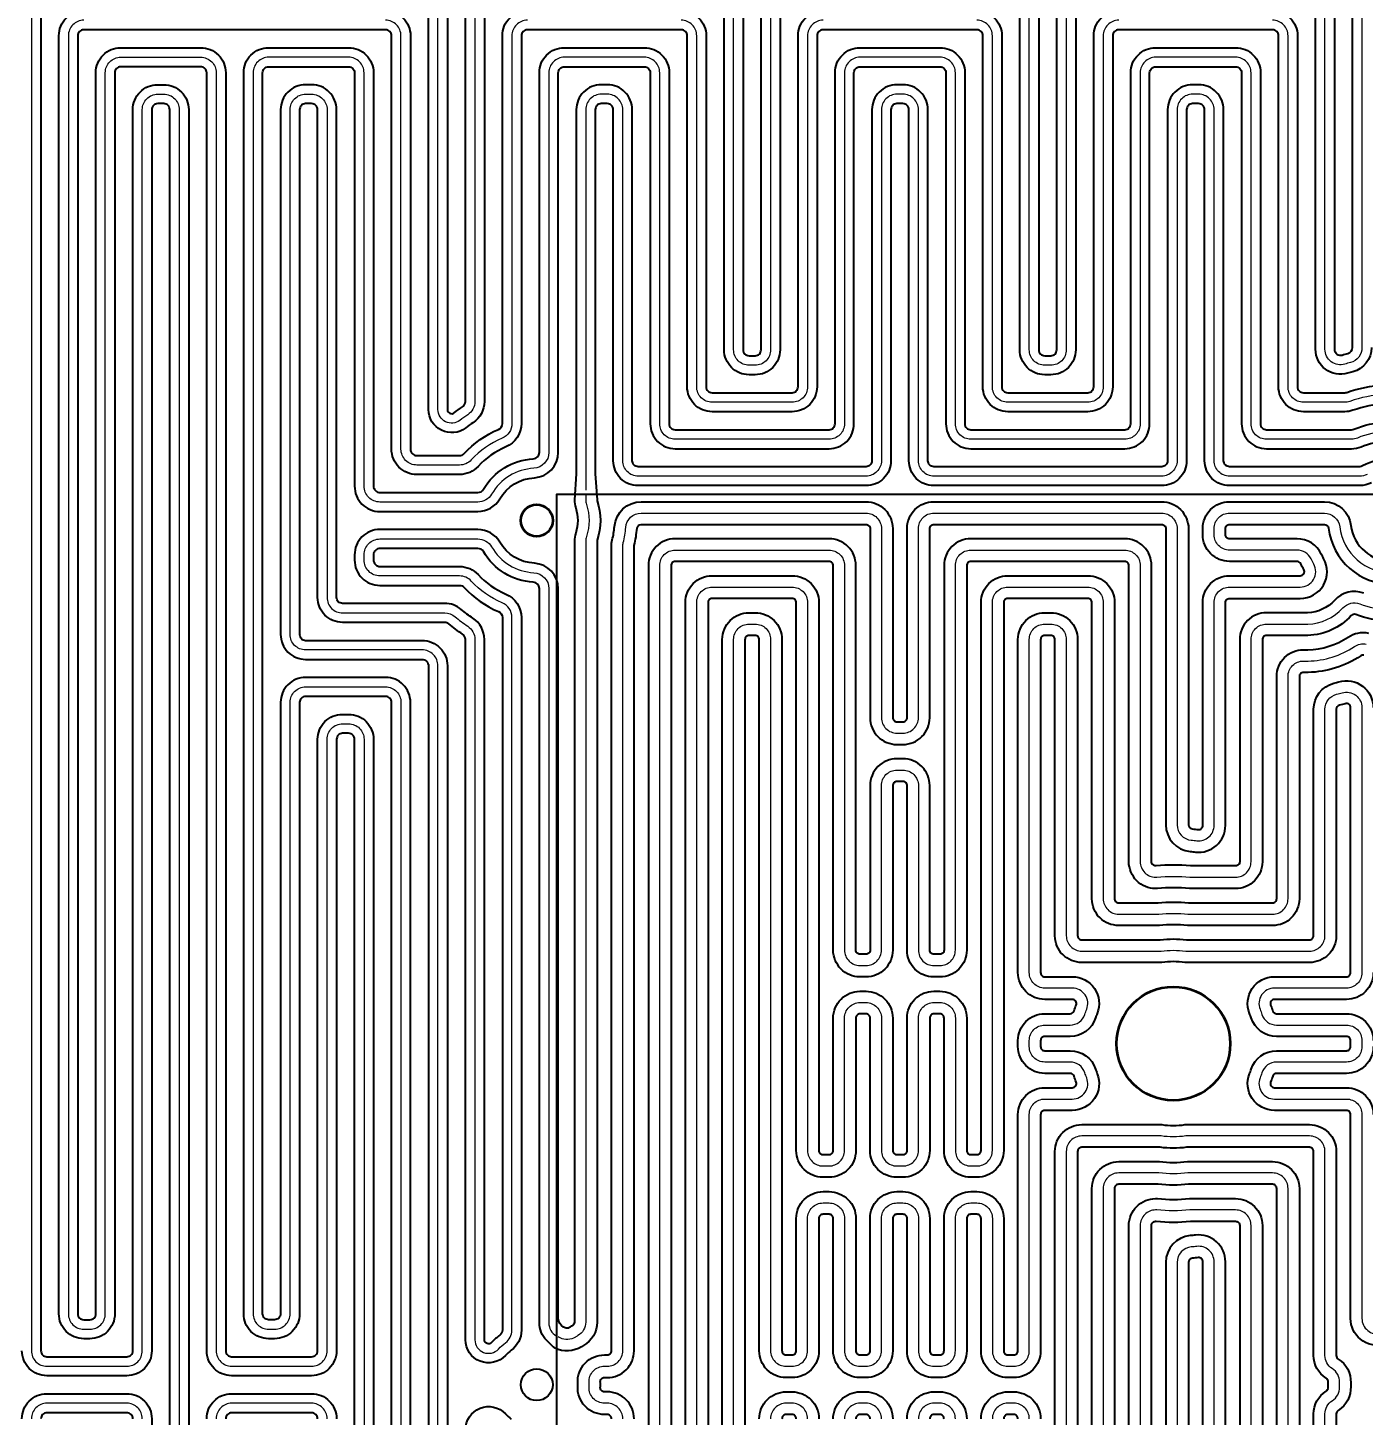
# Model space of a CAD drawing. Header units: millimetres. Extents: x -5937 to 68925, y -3068 to 5300.
# Drawn here: x 61521.2 to 61814.9, y 4184.3 to 4489.4 of the extents above; entities that cross this region are included whole.
import ezdxf

# ---------------------------------------------------------------- set-up
doc = ezdxf.new("R2010")
doc.units = ezdxf.units.MM
doc.header["$LTSCALE"] = 7
doc.header["$PDSIZE"] = -1
doc.layers.add('参照', color=6, linetype='Continuous', lineweight=9)
doc.layers.add('填充', color=3, linetype='Continuous', lineweight=9)
doc.layers.add('发热丝', color=3, linetype='Continuous')
doc.layers.add('发热分区', color=20, linetype='Continuous')
doc.styles.add('斜仿宋', font='tssdeng.shx', dxfattribs={"width": 0.8, "oblique": 8, "bigfont": 'tssdchn.shx'})
doc.dimstyles.new('YanXiu', dxfattribs={"dimtxt": 22.5778, "dimasz": 22.5778, "dimexe": 11.2889, "dimexo": 5.64445, "dimgap": 5.64445, "dimtad": 1, "dimtoh": 1, "dimzin": 9, "dimdsep": 46, "dimtxsty": '斜仿宋', "dimcen": 22.5778, "dimazin": 2, "dimtfac": 1, "dimtmove": 0, "dimatfit": 3, "dimfxl": 1, "dimarcsym": 1})

# ---------------------------------------------------------------- blocks, each defined once
blk = doc.blocks.new('*D125')
at = {"layer": 'Defpoints', "color": 0}
for p in [(61604.68, 4626.06), (61392.78, 3786.06), (61604.68, 3786.06)]:
    blk.add_point(p, dxfattribs=at)
at = {"layer": '填充', "color": 0, "lineweight": -2}
for p, q in [((61599.03, 4626.06), (61381.49, 4626.06)), ((61392.78, 4603.48), (61392.78, 3808.63)), ((61599.03, 3786.06), (61381.49, 3786.06))]:
    blk.add_line(p, q, dxfattribs=at)
at = {"layer": '填充', "color": 0}
for points in [[(61396.55, 4603.48), (61389.02, 4603.48), (61392.78, 4626.06)], [(61389.02, 3808.63), (61396.55, 3808.63), (61392.78, 3786.06)]]:
    blk.add_solid(points, dxfattribs=at)
at = {"layer": '填充', "color": 0, "insert": (61375.85, 4206.06), "char_height": 22.578, "attachment_point": 5, "rotation": 90, "style": '斜仿宋'}
blk.add_mtext('840', dxfattribs=at)

msp = doc.modelspace()

# ---------------------------------------------------------------- linework, layer by layer
at = {"color": 7, "linetype": 'Continuous', "lineweight": 35}
for centre, radius in [((61633.12, 4381.056), 3.5), ((61773.12, 4266.056), 12.5)]:
    msp.add_circle(centre, radius, dxfattribs=at)
at = {"color": 1}
msp.add_circle((61633.12, 4191.056), 3.5, dxfattribs=at)
at = {"layer": '参照', "color": 5}
for points in [[(61521.986, 4495.765), (61521.986, 4198.52, 0.4142136), (61525.386, 4195.12), (61542.969, 4195.12, 0.4142136), (61546.369, 4198.52), (61546.369, 4471.382, -0.4142136), (61549.769, 4474.782), (61551.097, 4474.782, -0.4142136), (61554.497, 4471.382), (61554.497, 3910.731, -0.4142136)], [(61619.518, 4495.765), (61619.518, 4407.219, -0.2531741), (61617.933, 4404.289, 0.0189531), (61616.218, 4403.072, -0.6219252), (61611.391, 4405.452), (61611.391, 4495.765, 0.4142136)], [(61684.54, 4495.765), (61684.54, 4418.584, -0.4142136), (61681.14, 4415.184), (61679.813, 4415.184, -0.4142136), (61676.413, 4418.584), (61676.413, 4495.765, 0.4142136)], [(61749.562, 4495.765), (61749.562, 4418.584, -0.4142136), (61746.162, 4415.184), (61744.834, 4415.184, -0.4142136), (61741.434, 4418.584), (61741.434, 4495.765, 0.4142136)], [(61814.584, 4495.765), (61814.584, 4419.069, -0.3411658), (61812.044, 4415.78, 0.0087743), (61810.831, 4415.44, -0.5021788), (61806.456, 4418.697), (61806.456, 4495.765, 0.4142136)], [(61533.514, 4491.037, 0.4142136), (61530.114, 4487.637), (61530.114, 4206.648, 0.4142136), (61533.514, 4203.248), (61534.841, 4203.248, 0.4142136), (61538.241, 4206.648), (61538.241, 4479.51, -0.4142136), (61541.641, 4482.91), (61559.224, 4482.91, -0.4142136), (61562.624, 4479.51), (61562.624, 4198.52, 0.4142136), (61566.024, 4195.12), (61583.608, 4195.12, 0.4142136), (61587.008, 4198.52), (61587.008, 4332.953, -0.4142136), (61590.408, 4336.353), (61591.735, 4336.353, -0.4142136), (61595.135, 4332.953), (61595.135, 4049.16, -0.4142136)], [(61631.046, 4491.037, 0.4142136), (61627.646, 4487.637), (61627.646, 4402.372, -0.3017751), (61625.504, 4399.147, 0.1070724), (61618.7, 4394.373, -0.2092571), (61616.129, 4393.248), (61606.763, 4393.248, -0.4142136), (61603.263, 4396.748), (61603.263, 4487.637, 0.4142136), (61599.863, 4491.037)], [(61696.068, 4491.037, 0.4142136), (61692.668, 4487.637), (61692.668, 4410.457, -0.4142136), (61689.268, 4407.057), (61671.685, 4407.057, -0.4142136), (61668.285, 4410.457), (61668.285, 4487.637, 0.4142136), (61664.885, 4491.037)], [(61761.09, 4491.037, 0.4142136), (61757.69, 4487.637), (61757.69, 4410.457, -0.4142136), (61754.29, 4407.057), (61736.707, 4407.057, -0.4142136), (61733.307, 4410.457), (61733.307, 4487.637, 0.4142136), (61729.907, 4491.037)], [(61819.509, 4408.769, 0.0700143), (61811.923, 4407.249, -0.0846172), (61810.797, 4407.057), (61801.728, 4407.057, -0.4142136), (61798.328, 4410.457), (61798.328, 4487.637, 0.4142136), (61794.928, 4491.037)], [(61826.506, 4399.933, 0.1693796), (61813.599, 4399.188, -0.0986129), (61812.296, 4398.929), (61793.601, 4398.929, -0.4142136), (61790.201, 4402.329), (61790.201, 4479.51, 0.4142136), (61786.801, 4482.91), (61769.218, 4482.91, 0.4142136), (61765.818, 4479.51), (61765.818, 4402.329, -0.4142136), (61762.418, 4398.929), (61728.579, 4398.929, -0.4142136), (61725.179, 4402.329), (61725.179, 4479.51, 0.4142136), (61721.779, 4482.91), (61704.196, 4482.91, 0.4142136), (61700.796, 4479.51), (61700.796, 4402.329, -0.4142136), (61697.396, 4398.929), (61663.557, 4398.929, -0.4142136), (61660.157, 4402.329), (61660.157, 4479.51, 0.4142136), (61656.757, 4482.91), (61639.174, 4482.91, 0.4142136), (61635.774, 4479.51), (61635.774, 4396.032, -0.3977826), (61632.471, 4392.538, 0.2515776), (61623.189, 4386.855, -0.2666305), (61620.167, 4385.12), (61598.635, 4385.12, -0.4142136), (61595.135, 4388.62), (61595.135, 4479.51, 0.4142136), (61591.735, 4482.91), (61574.152, 4482.91, 0.4142136), (61570.752, 4479.51), (61570.752, 4206.648, 0.4142136), (61574.152, 4203.248), (61575.48, 4203.248, 0.4142136), (61578.88, 4206.648), (61578.88, 4341.081, -0.4142136), (61582.28, 4344.481), (61599.863, 4344.481, -0.4142136), (61603.263, 4341.081), (61603.263, 4041.032, -0.4142136)], [(61611.391, 4032.904), (61611.391, 4349.109, 0.4142136), (61607.891, 4352.609), (61582.28, 4352.609, -0.4142136), (61578.88, 4356.009), (61578.88, 4471.382, -0.4142136), (61582.28, 4474.782), (61583.608, 4474.782, -0.4142136), (61587.008, 4471.382), (61587.008, 4364.137, 0.4142136), (61590.408, 4360.737), (61612.882, 4360.737, -0.1779113), (61615.148, 4359.904, 0.031344), (61617.933, 4357.823, -0.2531741), (61619.518, 4354.894), (61619.518, 4200.949, 0.6807541), (61624.712, 4198.902, -0.0455386), (61626.271, 4200.294, 0.2375353), (61627.646, 4203.026), (61627.646, 4359.74, 0.3017751), (61625.504, 4362.966, -0.1070724), (61618.7, 4367.739, 0.2092571), (61616.129, 4368.865), (61598.635, 4368.865, -0.4142136), (61595.135, 4372.365), (61595.135, 4373.492, -0.4142136), (61598.635, 4376.992), (61620.167, 4376.992, -0.2666305), (61623.189, 4375.257, 0.2515776), (61632.471, 4369.575, -0.3977826), (61635.774, 4366.08), (61635.774, 4204.671, 0.2647343), (61637.439, 4201.747)], [(61815.705, 4391.202, -0.123181), (61814.104, 4390.801), (61785.473, 4390.801, -0.4142136), (61782.073, 4394.201), (61782.073, 4471.382, 0.4142136), (61778.673, 4474.782), (61777.345, 4474.782, 0.4142136), (61773.945, 4471.382), (61773.945, 4394.201, -0.4142136), (61770.545, 4390.801), (61720.451, 4390.801, -0.4142136), (61717.051, 4394.201), (61717.051, 4471.382, 0.4142136), (61713.651, 4474.782), (61712.323, 4474.782, 0.4142136), (61708.923, 4471.382), (61708.923, 4394.201, -0.4142136), (61705.523, 4390.801), (61655.429, 4390.801, -0.4142136), (61652.029, 4394.201), (61652.029, 4471.382, 0.4142136), (61648.629, 4474.782), (61647.302, 4474.782, 0.4142136), (61643.902, 4471.382), (61643.902, 4387.737)], [(61546.369, 4183.592, 0.4142136), (61542.969, 4186.992), (61525.386, 4186.992, 0.4142136), (61521.986, 4183.592)], [(61587.008, 4183.592, 0.4142136), (61583.608, 4186.992), (61566.024, 4186.992, 0.4142136), (61562.624, 4183.592)]]:
    msp.add_lwpolyline(points, format="xyb", dxfattribs=at)
at = {"layer": '参照'}
for points in [[(61643.902, 4386.737), (61643.902, 4385.626, 0.0780936), (61644.066, 4384.583, -0.1571456), (61644.066, 4377.529, 0.0780936), (61643.902, 4376.486), (61643.902, 4204.809, -0.2718953), (61642.158, 4201.84, 0.0143471), (61641.61, 4201.513, -0.2633699), (61638.265, 4201.341, 0.0113501), (61637.792, 4201.564)], [(61652.029, 4183.592, 0.4142136), (61648.629, 4186.992), (61648.005, 4186.992, -0.4273287), (61644.608, 4190.544, 0.0222883), (61644.608, 4191.569, -0.4273287), (61648.005, 4195.12), (61648.629, 4195.12, 0.4142136), (61652.029, 4198.52), (61652.029, 4375.349, -0.0626942), (61652.135, 4376.192, 0.0432657), (61652.689, 4379.537, -0.391694), (61656.079, 4382.673), (61705.523, 4382.673, -0.4142136), (61708.923, 4379.273), (61708.923, 4337.702, 0.4142136), (61712.323, 4334.302), (61713.651, 4334.302, 0.4142136), (61717.051, 4337.702), (61717.051, 4379.273, -0.4142136), (61720.451, 4382.673), (61770.545, 4382.673, -0.4142136), (61773.945, 4379.273), (61773.945, 4314.155, 0.3887759), (61777.048, 4310.768, -0.0069104), (61778.282, 4310.642, 0.4483913), (61782.073, 4314.02), (61782.073, 4363.018, -0.4142136), (61785.473, 4366.418), (61801.018, 4366.418, 0.5727514), (61803.986, 4371.477, -0.0162309), (61803.4, 4372.609, 0.2891626), (61800.331, 4374.546), (61785.473, 4374.546, -0.4142136), (61782.073, 4377.946), (61782.073, 4379.273, -0.4142136), (61785.473, 4382.673), (61806.327, 4382.673, -0.3795061), (61809.702, 4379.68, 0.8976906), (61832.567, 4379.96, -0.3865089)], [(61660.157, 4010.967), (61660.157, 4371.146, -0.4142136), (61663.557, 4374.546), (61697.396, 4374.546, -0.4142136), (61700.796, 4371.146), (61700.796, 4286.602, 0.4142136), (61704.196, 4283.202), (61705.523, 4283.202, 0.4142136), (61708.923, 4286.602), (61708.923, 4322.774, -0.4142136), (61712.323, 4326.174), (61713.651, 4326.174, -0.4142136), (61717.051, 4322.774), (61717.051, 4286.602, 0.4142136), (61720.451, 4283.202), (61721.779, 4283.202, 0.4142136), (61725.179, 4286.602), (61725.179, 4371.146, -0.4142136), (61728.579, 4374.546), (61762.418, 4374.546, -0.4142136), (61765.818, 4371.146), (61765.818, 4306.032, 0.4142136), (61769.218, 4302.632), (61769.48, 4302.632, -0.0496389), (61776.76, 4302.632), (61786.801, 4302.632, 0.4142136), (61790.201, 4306.032), (61790.201, 4354.89, -0.4142136), (61793.601, 4358.29), (61802.652, 4358.29, 0.2065819), (61810.389, 4361.82, -0.3093216), (61814.122, 4362.716, 0.1620088), (61826.506, 4362.18, -0.4981807)], [(61668.285, 4019.094), (61668.285, 4363.018, -0.4142136), (61671.685, 4366.418), (61689.268, 4366.418, -0.4142136), (61692.668, 4363.018), (61692.668, 4242.543, 0.4142136), (61696.068, 4239.143), (61697.396, 4239.143, 0.4142136), (61700.796, 4242.543), (61700.796, 4271.674, -0.4142136), (61704.196, 4275.074), (61705.523, 4275.074, -0.4142136), (61708.923, 4271.674), (61708.923, 4242.543, 0.4142136), (61712.323, 4239.143), (61713.651, 4239.143, 0.4142136), (61717.051, 4242.543), (61717.051, 4271.674, -0.4142136), (61720.451, 4275.074), (61721.779, 4275.074, -0.4142136), (61725.179, 4271.674), (61725.179, 4242.543, 0.4142136), (61728.579, 4239.143), (61729.907, 4239.143, 0.4142136), (61733.307, 4242.543), (61733.307, 4363.018, -0.4142136), (61736.707, 4366.418), (61754.29, 4366.418, -0.4142136), (61757.69, 4363.018), (61757.69, 4297.904, 0.4142136), (61761.09, 4294.504), (61769.908, 4294.504, -0.0562655), (61776.331, 4294.504), (61794.928, 4294.504, 0.4142136), (61798.328, 4297.904), (61798.328, 4346.76, -0.4142136), (61801.728, 4350.16), (61802.724, 4350.16, 0.1449146), (61812.943, 4353.359, -0.2011948), (61815.523, 4353.866, 0.0362476)], [(61676.413, 4027.222), (61676.413, 4354.89, -0.4142136), (61679.813, 4358.29), (61681.14, 4358.29, -0.4142136), (61684.54, 4354.89), (61684.54, 4198.52, 0.4142136), (61687.94, 4195.12), (61689.268, 4195.12, 0.4142136), (61692.668, 4198.52), (61692.668, 4227.615, -0.4142136), (61696.068, 4231.015), (61697.396, 4231.015, -0.4142136), (61700.796, 4227.615), (61700.796, 4198.52, 0.4142136), (61704.196, 4195.12), (61705.523, 4195.12, 0.4142136), (61708.923, 4198.52), (61708.923, 4227.615, -0.4142136), (61712.323, 4231.015), (61713.651, 4231.015, -0.4142136), (61717.051, 4227.615), (61717.051, 4198.52, 0.4142136), (61720.451, 4195.12), (61721.779, 4195.12, 0.4142136), (61725.179, 4198.52), (61725.179, 4227.615, -0.4142136), (61728.579, 4231.015), (61729.907, 4231.015, -0.4142136), (61733.307, 4227.615), (61733.307, 4198.52, 0.4142136), (61736.707, 4195.12), (61738.034, 4195.12, 0.4142136), (61741.434, 4198.52), (61741.434, 4250.465, -0.4142136), (61744.834, 4253.865), (61750.896, 4253.865, 0.5293778), (61754.057, 4258.515, -0.0147726), (61753.645, 4259.654, 0.3239666), (61750.415, 4261.992), (61744.834, 4261.992, -0.4142136), (61741.434, 4265.392), (61741.434, 4266.72, -0.4142136), (61744.834, 4270.12), (61750.415, 4270.12, 0.3239666), (61753.645, 4272.458, -0.0147726), (61754.057, 4273.597, 0.5293778), (61750.896, 4278.248), (61744.834, 4278.248, -0.4142136), (61741.434, 4281.648), (61741.434, 4354.89, -0.4142136), (61744.834, 4358.29), (61746.162, 4358.29, -0.4142136), (61749.562, 4354.89), (61749.562, 4289.776, 0.4142136), (61752.962, 4286.376), (61770.404, 4286.376, -0.0665325), (61775.836, 4286.376), (61803.056, 4286.376, 0.4142136), (61806.456, 4289.776), (61806.456, 4339.549, -0.3436384), (61809.025, 4342.846, 0.0113328), (61810.205, 4343.172, -0.5026109), (61814.584, 4339.916), (61814.584, 4281.648, -0.4142136), (61811.184, 4278.248), (61795.344, 4278.248, 0.5293778), (61792.182, 4273.597, -0.0147726), (61792.595, 4272.458, 0.3239666), (61795.824, 4270.12), (61811.184, 4270.12, -0.4142136), (61814.584, 4266.72), (61814.584, 4265.392, -0.4142136), (61811.184, 4261.992), (61795.824, 4261.992, 0.3239666), (61792.595, 4259.654, -0.0147726), (61792.182, 4258.515, 0.5293778), (61795.344, 4253.865), (61811.184, 4253.865, -0.4142136), (61814.584, 4250.465), (61814.584, 4205.622, 0.4777778), (61818.699, 4202.299, -0.325345)], [(61806.456, 4042.564), (61806.456, 4184.637, -0.2577813), (61808.045, 4187.515, 0.2696988), (61809.631, 4190.544, -0.0222883), (61809.631, 4191.569, 0.2696988), (61808.045, 4194.598, -0.2577813), (61806.456, 4197.475), (61806.456, 4242.337, 0.4142136), (61803.056, 4245.737), (61775.836, 4245.737, -0.0665325), (61770.404, 4245.737), (61752.962, 4245.737, 0.4142136), (61749.562, 4242.337), (61749.562, 4027.222, -0.4142136)], [(61798.328, 4035.343), (61798.328, 4234.209, 0.4142136), (61794.928, 4237.609), (61776.331, 4237.609, -0.0562655), (61769.908, 4237.609), (61761.09, 4237.609, 0.4142136), (61757.69, 4234.209), (61757.69, 4019.094, -0.4142136)], [(61790.201, 4027.222), (61790.201, 4226.081, 0.4142136), (61786.801, 4229.481), (61776.76, 4229.481, -0.0496389), (61769.48, 4229.481), (61769.218, 4229.481, 0.4142136), (61765.818, 4226.081), (61765.818, 4010.967, -0.4142136)], [(61782.073, 4019.094), (61782.073, 4218.093, 0.4483913), (61778.282, 4221.47, -0.0069104), (61777.048, 4221.344, 0.3887759), (61773.945, 4217.957), (61773.945, 4002.839, -0.4142136)], [(61692.668, 4183.592, 0.4142136), (61689.268, 4186.992), (61687.94, 4186.992, 0.4142136), (61684.54, 4183.592)], [(61708.923, 4183.592, 0.4142136), (61705.523, 4186.992), (61704.196, 4186.992, 0.4142136), (61700.796, 4183.592)], [(61725.179, 4183.592, 0.4142136), (61721.779, 4186.992), (61720.451, 4186.992, 0.4142136), (61717.051, 4183.592)], [(61741.434, 4183.592, 0.4142136), (61738.034, 4186.992), (61736.707, 4186.992, 0.4142136), (61733.307, 4183.592)]]:
    msp.add_lwpolyline(points, format="xyb", dxfattribs=at)
at = {"layer": '发热丝'}
for points in [[(61524.071, 4495.765), (61524.071, 4198.52, 0.4142136), (61525.386, 4197.205), (61542.969, 4197.205, 0.4142136), (61544.284, 4198.52), (61544.284, 4471.382, -0.4142136), (61549.769, 4476.867), (61551.097, 4476.867, -0.4142136), (61556.582, 4471.382), (61556.582, 3910.731, -0.4142136)], [(61621.603, 4495.765), (61621.603, 4407.219, -0.2531741), (61619.074, 4402.544, 0.0189531), (61617.487, 4401.419, -0.6219252), (61609.306, 4405.452), (61609.306, 4495.765, 0.4142136)], [(61613.476, 4495.765), (61613.476, 4405.452, 0.6219252), (61614.948, 4404.726, -0.0189531), (61616.793, 4406.034, 0.2531741), (61617.433, 4407.219), (61617.433, 4495.765, -0.4142136)], [(61686.625, 4495.765), (61686.625, 4418.584, -0.4142136), (61681.14, 4413.099), (61679.813, 4413.099, -0.4142136), (61674.328, 4418.584), (61674.328, 4495.765, 0.4142136)], [(61678.498, 4495.765), (61678.498, 4418.584, 0.4142136), (61679.813, 4417.269), (61681.14, 4417.269, 0.4142136), (61682.455, 4418.584), (61682.455, 4495.765, -0.4142136)], [(61751.647, 4495.765), (61751.647, 4418.584, -0.4142136), (61746.162, 4413.099), (61744.834, 4413.099, -0.4142136), (61739.349, 4418.584), (61739.349, 4495.765, 0.4142136)], [(61743.519, 4495.765), (61743.519, 4418.584, 0.4142136), (61744.834, 4417.269), (61746.162, 4417.269, 0.4142136), (61747.477, 4418.584), (61747.477, 4495.765, -0.4142136)], [(61816.669, 4419.069, -0.3411658), (61812.571, 4413.762, 0.0087743), (61811.429, 4413.442, -0.5021788), (61804.371, 4418.697), (61804.371, 4495.765, 0.4142136)], [(61808.541, 4495.765), (61808.541, 4418.697, 0.5021788), (61810.233, 4417.437, -0.0087743), (61811.516, 4417.797, 0.3411658), (61812.499, 4419.069), (61812.499, 4495.765, -0.4142136)], [(61593.05, 4049.16), (61593.05, 4332.953, 0.4142136), (61591.735, 4334.268), (61590.408, 4334.268, 0.4142136), (61589.093, 4332.953), (61589.093, 4198.52, -0.4142136), (61583.608, 4193.035), (61566.024, 4193.035, -0.4142136), (61560.539, 4198.52), (61560.539, 4479.51, 0.4142136), (61559.224, 4480.825), (61541.641, 4480.825, 0.4142136), (61540.326, 4479.51), (61540.326, 4206.648, -0.4142136), (61534.841, 4201.163), (61533.514, 4201.163, -0.4142136), (61528.029, 4206.648), (61528.029, 4487.637, -0.4142136), (61533.514, 4493.122)], [(61599.863, 4493.122, -0.4142136), (61605.348, 4487.637), (61605.348, 4396.748, 0.4142136), (61606.763, 4395.333), (61616.129, 4395.333, 0.2092571), (61617.169, 4395.788, -0.1070724), (61624.695, 4401.068, 0.3017751), (61625.561, 4402.372), (61625.561, 4487.637, -0.4142136), (61631.046, 4493.122)], [(61664.885, 4493.122, -0.4142136), (61670.37, 4487.637), (61670.37, 4410.457, 0.4142136), (61671.685, 4409.142), (61689.268, 4409.142, 0.4142136), (61690.583, 4410.457), (61690.583, 4487.637, -0.4142136), (61696.068, 4493.122)], [(61729.907, 4493.122, -0.4142136), (61735.392, 4487.637), (61735.392, 4410.457, 0.4142136), (61736.707, 4409.142), (61754.29, 4409.142, 0.4142136), (61755.605, 4410.457), (61755.605, 4487.637, -0.4142136), (61761.09, 4493.122)], [(61794.928, 4493.122, -0.4142136), (61800.413, 4487.637), (61800.413, 4410.457, 0.4142136), (61801.728, 4409.142), (61810.797, 4409.142, 0.0846172), (61811.233, 4409.216, -0.0700143), (61819.388, 4410.851, 0.3973077)], [(61819.63, 4406.688, 0.0700143), (61812.614, 4405.281, -0.0846172), (61810.797, 4404.972), (61801.728, 4404.972, -0.4142136), (61796.243, 4410.457), (61796.243, 4487.637, 0.4142136), (61794.928, 4488.952), (61761.09, 4488.952, 0.4142136), (61759.775, 4487.637), (61759.775, 4410.457, -0.4142136), (61754.29, 4404.972), (61736.707, 4404.972, -0.4142136), (61731.222, 4410.457), (61731.222, 4487.637, 0.4142136), (61729.907, 4488.952), (61696.068, 4488.952, 0.4142136), (61694.753, 4487.637), (61694.753, 4410.457, -0.4142136), (61689.268, 4404.972), (61671.685, 4404.972, -0.4142136), (61666.2, 4410.457), (61666.2, 4487.637, 0.4142136), (61664.885, 4488.952), (61631.046, 4488.952, 0.4142136), (61629.731, 4487.637), (61629.731, 4402.372, -0.3017751), (61626.313, 4397.225, 0.1070724), (61620.232, 4392.959, -0.2092571), (61616.129, 4391.163), (61606.763, 4391.163, -0.4142136), (61601.178, 4396.748), (61601.178, 4487.637, 0.4142136), (61599.863, 4488.952), (61533.514, 4488.952, 0.4142136), (61532.199, 4487.637), (61532.199, 4206.648, 0.4142136), (61533.514, 4205.333), (61534.841, 4205.333, 0.4142136), (61536.156, 4206.648), (61536.156, 4479.51, -0.4142136), (61541.641, 4484.995), (61559.224, 4484.995, -0.4142136), (61564.709, 4479.51), (61564.709, 4198.52, 0.4142136), (61566.024, 4197.205), (61583.608, 4197.205, 0.4142136), (61584.923, 4198.52), (61584.923, 4332.953, -0.4142136), (61590.408, 4338.438), (61591.735, 4338.438, -0.4142136), (61597.22, 4332.953), (61597.22, 4049.16, -0.4142136)], [(61601.178, 4041.032), (61601.178, 4341.081, 0.4142136), (61599.863, 4342.396), (61582.28, 4342.396, 0.4142136), (61580.965, 4341.081), (61580.965, 4206.648, -0.4142136), (61575.48, 4201.163), (61574.152, 4201.163, -0.4142136), (61568.667, 4206.648), (61568.667, 4479.51, -0.4142136), (61574.152, 4484.995), (61591.735, 4484.995, -0.4142136), (61597.22, 4479.51), (61597.22, 4388.62, 0.4142136), (61598.635, 4387.205), (61620.167, 4387.205, 0.2666305), (61621.388, 4387.907, -0.2515776), (61632.354, 4394.62, 0.3977826), (61633.689, 4396.032), (61633.689, 4479.51, -0.4142136), (61639.174, 4484.995), (61656.757, 4484.995, -0.4142136), (61662.242, 4479.51), (61662.242, 4402.329, 0.4142136), (61663.557, 4401.014), (61697.396, 4401.014, 0.4142136), (61698.711, 4402.329), (61698.711, 4479.51, -0.4142136), (61704.196, 4484.995), (61721.779, 4484.995, -0.4142136), (61727.264, 4479.51), (61727.264, 4402.329, 0.4142136), (61728.579, 4401.014), (61762.418, 4401.014, 0.4142136), (61763.733, 4402.329), (61763.733, 4479.51, -0.4142136), (61769.218, 4484.995), (61786.801, 4484.995, -0.4142136), (61792.286, 4479.51), (61792.286, 4402.329, 0.4142136), (61793.601, 4401.014), (61812.296, 4401.014, 0.0986129), (61812.8, 4401.114, -0.1693796), (61827.078, 4401.938, 0.4981807)], [(61605.348, 4041.032), (61605.348, 4341.081, 0.4142136), (61599.863, 4346.566), (61582.28, 4346.566, 0.4142136), (61576.795, 4341.081), (61576.795, 4206.648, -0.4142136), (61575.48, 4205.333), (61574.152, 4205.333, -0.4142136), (61572.837, 4206.648), (61572.837, 4479.51, -0.4142136), (61574.152, 4480.825), (61591.735, 4480.825, -0.4142136), (61593.05, 4479.51), (61593.05, 4388.62, 0.4142136), (61598.635, 4383.035), (61620.167, 4383.035, 0.2666305), (61624.989, 4385.804, -0.2515776), (61632.589, 4390.456, 0.3977826), (61637.859, 4396.032), (61637.859, 4479.51, -0.4142136), (61639.174, 4480.825), (61656.757, 4480.825, -0.4142136), (61658.072, 4479.51), (61658.072, 4402.329, 0.4142136), (61663.557, 4396.844), (61697.396, 4396.844, 0.4142136), (61702.881, 4402.329), (61702.881, 4479.51, -0.4142136), (61704.196, 4480.825), (61721.779, 4480.825, -0.4142136), (61723.094, 4479.51), (61723.094, 4402.329, 0.4142136), (61728.579, 4396.844), (61762.418, 4396.844, 0.4142136), (61767.903, 4402.329), (61767.903, 4479.51, -0.4142136), (61769.218, 4480.825), (61786.801, 4480.825, -0.4142136), (61788.116, 4479.51), (61788.116, 4402.329, 0.4142136), (61793.601, 4396.844), (61812.296, 4396.844, 0.0986129), (61814.398, 4397.262, -0.1693796), (61825.934, 4397.928, 0.4981807)], [(61827.516, 4393.041, 0.2501577), (61814.723, 4393.041, -0.123181), (61814.104, 4392.886), (61785.473, 4392.886, -0.4142136), (61784.158, 4394.201), (61784.158, 4471.382, 0.4142136), (61778.673, 4476.867), (61777.345, 4476.867, 0.4142136), (61771.86, 4471.382), (61771.86, 4394.201, -0.4142136), (61770.545, 4392.886), (61720.451, 4392.886, -0.4142136), (61719.136, 4394.201), (61719.136, 4471.382, 0.4142136), (61713.651, 4476.867), (61712.323, 4476.867, 0.4142136), (61706.838, 4471.382), (61706.838, 4394.201, -0.4142136), (61705.523, 4392.886), (61655.429, 4392.886, -0.4142136), (61654.114, 4394.201), (61654.114, 4471.382, 0.4142136), (61648.629, 4476.867), (61647.302, 4476.867, 0.4142136), (61641.817, 4471.382), (61641.817, 4391.441, -0.0176841), (61641.812, 4391.3), (61641.41, 4385.626, 0.0780936), (61641.694, 4383.819, -0.1571456), (61641.694, 4378.293, 0.0780936), (61641.41, 4376.486), (61641.41, 4204.809, -0.2718953), (61640.944, 4204.016, 0.0143471), (61640.273, 4203.616, -0.2633699), (61639.379, 4203.57, 0.0072056), (61639.016, 4203.745, -0.2918362), (61637.859, 4205.559), (61637.859, 4366.08, 0.3977826), (61632.589, 4371.656, -0.2515776), (61624.989, 4376.309, 0.2666305), (61620.167, 4379.077), (61598.635, 4379.077, 0.4142136), (61593.05, 4373.492), (61593.05, 4372.365, 0.4142136), (61598.635, 4366.78), (61616.129, 4366.78, -0.2092571), (61617.169, 4366.325, 0.1070724), (61624.695, 4361.044, -0.3017751), (61625.561, 4359.74), (61625.561, 4203.026, -0.2375353), (61625.029, 4201.969, 0.0455386), (61623.187, 4200.324, -0.6807541), (61621.603, 4200.949), (61621.603, 4354.894, 0.2531741), (61619.074, 4359.569, -0.031344), (61616.498, 4361.493, 0.1779113), (61612.882, 4362.822), (61590.408, 4362.822, -0.4142136), (61589.093, 4364.137), (61589.093, 4471.382, 0.4142136), (61583.608, 4476.867), (61582.28, 4476.867, 0.4142136), (61576.795, 4471.382), (61576.795, 4356.009, 0.4142136), (61582.28, 4350.524), (61607.891, 4350.524, -0.4142136), (61609.306, 4349.109), (61609.306, 4032.904, -0.4142136)], [(61519.901, 4183.592, -0.4142136), (61525.386, 4189.077), (61542.969, 4189.077, -0.4142136), (61548.454, 4183.592), (61548.454, 3910.731, 0.4142136), (61549.769, 3909.416), (61551.097, 3909.416, 0.4142136), (61552.412, 3910.731), (61552.412, 4471.382, 0.4142136), (61551.097, 4472.697), (61549.769, 4472.697, 0.4142136), (61548.454, 4471.382), (61548.454, 4198.52, -0.4142136), (61542.969, 4193.035), (61525.386, 4193.035, -0.4142136), (61519.901, 4198.52)], [(61816.687, 4389.362, -0.123181), (61814.104, 4388.716), (61785.473, 4388.716, -0.4142136), (61779.988, 4394.201), (61779.988, 4471.382, 0.4142136), (61778.673, 4472.697), (61777.345, 4472.697, 0.4142136), (61776.03, 4471.382), (61776.03, 4394.201, -0.4142136), (61770.545, 4388.716), (61720.451, 4388.716, -0.4142136), (61714.966, 4394.201), (61714.966, 4471.382, 0.4142136), (61713.651, 4472.697), (61712.323, 4472.697, 0.4142136), (61711.008, 4471.382), (61711.008, 4394.201, -0.4142136), (61705.523, 4388.716), (61655.429, 4388.716, -0.4142136), (61649.944, 4394.201), (61649.944, 4471.382, 0.4142136), (61648.629, 4472.697), (61647.302, 4472.697, 0.4142136), (61645.987, 4471.382), (61645.987, 4391.33), (61646.394, 4385.626, 0.0780936), (61646.437, 4385.348, -0.1571456), (61646.437, 4376.765, 0.0780936), (61646.394, 4376.486), (61646.394, 4204.809, -0.2718953), (61643.372, 4199.664, 0.0143471), (61642.947, 4199.41, -0.2633699), (61637.15, 4199.113, 0.0113501), (61636.78, 4199.287), (61635.269, 4200.819, -0.197128), (61633.689, 4204.671), (61633.689, 4366.08, 0.3977826), (61632.354, 4367.493, -0.2515776), (61621.388, 4374.206, 0.2666305), (61620.167, 4374.907), (61598.635, 4374.907, 0.4142136), (61597.22, 4373.492), (61597.22, 4372.365, 0.4142136), (61598.635, 4370.95), (61616.129, 4370.95, -0.2092571), (61620.232, 4369.154, 0.1070724), (61626.313, 4364.888, -0.3017751), (61629.731, 4359.74), (61629.731, 4203.026, -0.2375353), (61627.513, 4198.62, 0.0455386), (61626.236, 4197.48, -0.6807541), (61617.433, 4200.949), (61617.433, 4354.894, 0.2531741), (61616.793, 4356.078, -0.031344), (61613.798, 4358.315, 0.1779113), (61612.882, 4358.652), (61590.408, 4358.652, -0.4142136), (61584.923, 4364.137), (61584.923, 4471.382, 0.4142136), (61583.608, 4472.697), (61582.28, 4472.697, 0.4142136), (61580.965, 4471.382), (61580.965, 4356.009, 0.4142136), (61582.28, 4354.694), (61607.891, 4354.694, -0.4142136), (61613.476, 4349.109), (61613.476, 4032.904, -0.4142136)], [(61649.537, 4183.592, 0.4142136), (61648.629, 4184.5), (61648.005, 4184.5, -0.4273287), (61642.119, 4190.655, 0.0222883), (61642.119, 4191.458, -0.4273287), (61648.005, 4197.612), (61648.629, 4197.612, 0.4142136), (61649.537, 4198.52), (61649.537, 4375.349, -0.0626942), (61649.721, 4376.809, 0.0432657), (61650.204, 4379.73, -0.391694), (61656.079, 4385.165), (61705.523, 4385.165, -0.4142136), (61711.415, 4379.273), (61711.415, 4337.702, 0.4142136), (61712.323, 4336.794), (61713.651, 4336.794, 0.4142136), (61714.559, 4337.702), (61714.559, 4379.273, -0.4142136), (61720.451, 4385.165), (61770.545, 4385.165, -0.4142136), (61776.437, 4379.273), (61776.437, 4314.155, 0.3887759), (61777.266, 4313.25, -0.0069104), (61778.569, 4313.118, 0.4483913), (61779.581, 4314.02), (61779.581, 4363.018, -0.4142136), (61785.473, 4368.91), (61801.018, 4368.91, 0.5727514), (61801.811, 4370.261, -0.0162309), (61801.151, 4371.537, 0.2891626), (61800.331, 4372.054), (61785.473, 4372.054, -0.4142136), (61779.581, 4377.946), (61779.581, 4379.273, -0.4142136), (61785.473, 4385.165), (61806.327, 4385.165, -0.3795061), (61812.176, 4379.978, 0.8976906), (61830.087, 4380.197, -0.3865089)], [(61654.521, 4183.592, 0.4142136), (61648.629, 4189.484), (61648.005, 4189.484, -0.4273287), (61647.098, 4190.433, 0.0222883), (61647.098, 4191.68, -0.4273287), (61648.005, 4192.628), (61648.629, 4192.628, 0.4142136), (61654.521, 4198.52), (61654.521, 4375.349, -0.0626942), (61654.55, 4375.574, 0.0432657), (61655.173, 4379.344, -0.391694), (61656.079, 4380.182), (61705.523, 4380.182, -0.4142136), (61706.431, 4379.273), (61706.431, 4337.702, 0.4142136), (61712.323, 4331.81), (61713.651, 4331.81, 0.4142136), (61719.543, 4337.702), (61719.543, 4379.273, -0.4142136), (61720.451, 4380.182), (61770.545, 4380.182, -0.4142136), (61771.453, 4379.273), (61771.453, 4314.155, 0.3887759), (61776.83, 4308.286, -0.0069104), (61777.995, 4308.167, 0.4483913), (61784.565, 4314.02), (61784.565, 4363.018, -0.4142136), (61785.473, 4363.926), (61801.018, 4363.926, 0.5727514), (61806.161, 4372.693, -0.0162309), (61805.65, 4373.681, 0.2891626), (61800.331, 4377.038), (61785.473, 4377.038, -0.4142136), (61784.565, 4377.946), (61784.565, 4379.273, -0.4142136), (61785.473, 4380.182), (61806.327, 4380.182, -0.3795061), (61807.228, 4379.382, 0.8976906), (61835.048, 4379.722, -0.3865089)], [(61815.011, 4365.044, 0.3093216), (61808.541, 4363.492, -0.2058235), (61802.625, 4360.782), (61793.601, 4360.782, 0.4142136), (61787.709, 4354.89), (61787.709, 4306.032, -0.4142136), (61786.801, 4305.124), (61776.882, 4305.124, 0.0480334), (61769.358, 4305.124), (61769.218, 4305.124, -0.4142136), (61768.309, 4306.032), (61768.309, 4371.146, 0.4142136), (61762.418, 4377.038), (61728.579, 4377.038, 0.4142136), (61722.687, 4371.146), (61722.687, 4286.602, -0.4142136), (61721.779, 4285.694), (61720.451, 4285.694, -0.4142136), (61719.543, 4286.602), (61719.543, 4322.774, 0.4142136), (61713.651, 4328.666), (61712.323, 4328.666, 0.4142136), (61706.431, 4322.774), (61706.431, 4286.602, -0.4142136), (61705.523, 4285.694), (61704.196, 4285.694, -0.4142136), (61703.288, 4286.602), (61703.288, 4371.146, 0.4142136), (61697.396, 4377.038), (61663.557, 4377.038, 0.4142136), (61657.665, 4371.146), (61657.665, 4010.967, 0.4142136)], [(61827.19, 4359.783, -0.1620088), (61813.234, 4360.388, 0.3093216), (61812.237, 4360.148, -0.2071143), (61802.677, 4355.798), (61793.601, 4355.798, 0.4142136), (61792.693, 4354.89), (61792.693, 4306.032, -0.4142136), (61786.801, 4300.14), (61776.634, 4300.14, 0.0514169), (61769.606, 4300.14), (61769.218, 4300.14, -0.4142136), (61763.326, 4306.032), (61763.326, 4371.146, 0.4142136), (61762.418, 4372.054), (61728.579, 4372.054, 0.4142136), (61727.671, 4371.146), (61727.671, 4286.602, -0.4142136), (61721.779, 4280.71), (61720.451, 4280.71, -0.4142136), (61714.559, 4286.602), (61714.559, 4322.774, 0.4142136), (61713.651, 4323.682), (61712.323, 4323.682, 0.4142136), (61711.415, 4322.774), (61711.415, 4286.602, -0.4142136), (61705.523, 4280.71), (61704.196, 4280.71, -0.4142136), (61698.304, 4286.602), (61698.304, 4371.146, 0.4142136), (61697.396, 4372.054), (61663.557, 4372.054, 0.4142136), (61662.649, 4371.146), (61662.649, 4010.967, 0.4142136)], [(61665.793, 4019.094), (61665.793, 4363.018, -0.4142136), (61671.685, 4368.91), (61689.268, 4368.91, -0.4142136), (61695.16, 4363.018), (61695.16, 4242.543, 0.4142136), (61696.068, 4241.635), (61697.396, 4241.635, 0.4142136), (61698.304, 4242.543), (61698.304, 4271.674, -0.4142136), (61704.196, 4277.566), (61705.523, 4277.566, -0.4142136), (61711.415, 4271.674), (61711.415, 4242.543, 0.4142136), (61712.323, 4241.635), (61713.651, 4241.635, 0.4142136), (61714.559, 4242.543), (61714.559, 4271.674, -0.4142136), (61720.451, 4277.566), (61721.779, 4277.566, -0.4142136), (61727.671, 4271.674), (61727.671, 4242.543, 0.4142136), (61728.579, 4241.635), (61729.907, 4241.635, 0.4142136), (61730.815, 4242.543), (61730.815, 4363.018, -0.4142136), (61736.707, 4368.91), (61754.29, 4368.91, -0.4142136), (61760.182, 4363.018), (61760.182, 4297.904, 0.4142136), (61761.09, 4296.996), (61769.771, 4296.996, -0.0539589), (61776.468, 4296.996), (61794.928, 4296.996, 0.4142136), (61795.836, 4297.904), (61795.836, 4346.76, -0.4142136), (61801.728, 4352.652), (61802.704, 4352.652, 0.1446234), (61811.554, 4355.428, -0.2011948), (61816.026, 4356.307, 0.0362476)], [(61815.021, 4351.425, 0.2011948), (61814.332, 4351.29, -0.1451532), (61802.743, 4347.668), (61801.728, 4347.668, 0.4142136), (61800.82, 4346.76), (61800.82, 4297.904, -0.4142136), (61794.928, 4292.012), (61776.188, 4292.012, 0.0588957), (61770.052, 4292.012), (61761.09, 4292.012, -0.4142136), (61755.198, 4297.904), (61755.198, 4363.018, 0.4142136), (61754.29, 4363.926), (61736.707, 4363.926, 0.4142136), (61735.799, 4363.018), (61735.799, 4242.543, -0.4142136), (61729.907, 4236.651), (61728.579, 4236.651, -0.4142136), (61722.687, 4242.543), (61722.687, 4271.674, 0.4142136), (61721.779, 4272.582), (61720.451, 4272.582, 0.4142136), (61719.543, 4271.674), (61719.543, 4242.543, -0.4142136), (61713.651, 4236.651), (61712.323, 4236.651, -0.4142136), (61706.431, 4242.543), (61706.431, 4271.674, 0.4142136), (61705.523, 4272.582), (61704.196, 4272.582, 0.4142136), (61703.288, 4271.674), (61703.288, 4242.543, -0.4142136), (61697.396, 4236.651), (61696.068, 4236.651, -0.4142136), (61690.176, 4242.543), (61690.176, 4363.018, 0.4142136), (61689.268, 4363.926), (61671.685, 4363.926, 0.4142136), (61670.777, 4363.018), (61670.777, 4019.094, 0.4142136)], [(61673.921, 4027.222), (61673.921, 4354.89, -0.4142136), (61679.813, 4360.782), (61681.14, 4360.782, -0.4142136), (61687.032, 4354.89), (61687.032, 4198.52, 0.4142136), (61687.94, 4197.612), (61689.268, 4197.612, 0.4142136), (61690.176, 4198.52), (61690.176, 4227.615, -0.4142136), (61696.068, 4233.507), (61697.396, 4233.507, -0.4142136), (61703.288, 4227.615), (61703.288, 4198.52, 0.4142136), (61704.196, 4197.612), (61705.523, 4197.612, 0.4142136), (61706.431, 4198.52), (61706.431, 4227.615, -0.4142136), (61712.323, 4233.507), (61713.651, 4233.507, -0.4142136), (61719.543, 4227.615), (61719.543, 4198.52, 0.4142136), (61720.451, 4197.612), (61721.779, 4197.612, 0.4142136), (61722.687, 4198.52), (61722.687, 4227.615, -0.4142136), (61728.579, 4233.507), (61729.907, 4233.507, -0.4142136), (61735.799, 4227.615), (61735.799, 4198.52, 0.4142136), (61736.707, 4197.612), (61738.034, 4197.612, 0.4142136), (61738.942, 4198.52), (61738.942, 4250.465, -0.4142136), (61744.834, 4256.357), (61750.896, 4256.357, 0.5293778), (61751.74, 4257.599, -0.0147726), (61751.278, 4258.876, 0.3239666), (61750.415, 4259.5), (61744.834, 4259.5, -0.4142136), (61738.942, 4265.392), (61738.942, 4266.72, -0.4142136), (61744.834, 4272.612), (61750.415, 4272.612, 0.3239666), (61751.278, 4273.237, -0.0147726), (61751.74, 4274.514, 0.5293778), (61750.896, 4275.756), (61744.834, 4275.756, -0.4142136), (61738.942, 4281.648), (61738.942, 4354.89, -0.4142136), (61744.834, 4360.782), (61746.162, 4360.782, -0.4142136), (61752.054, 4354.89), (61752.054, 4289.776, 0.4142136), (61752.962, 4288.868), (61770.243, 4288.868, -0.0628085), (61775.997, 4288.868), (61803.056, 4288.868, 0.4142136), (61803.964, 4289.776), (61803.964, 4339.549, -0.3436384), (61808.417, 4345.262, 0.0113328), (61809.487, 4345.558, -0.5026109), (61817.076, 4339.916)], [(61819.224, 4199.863, -0.4777778), (61812.092, 4205.622), (61812.092, 4250.465, 0.4142136), (61811.184, 4251.373), (61795.344, 4251.373, -0.5293778), (61789.865, 4259.432, 0.0147726), (61790.227, 4260.432, -0.3239666), (61795.824, 4264.484), (61811.184, 4264.484, 0.4142136), (61812.092, 4265.392), (61812.092, 4266.72, 0.4142136), (61811.184, 4267.628), (61795.824, 4267.628, -0.3239666), (61790.227, 4271.68, 0.0147726), (61789.865, 4272.68, -0.5293778), (61795.344, 4280.74), (61811.184, 4280.74, 0.4142136), (61812.092, 4281.648), (61812.092, 4339.916, 0.5026109), (61810.922, 4340.785, -0.0113328), (61809.634, 4340.429, 0.3436384), (61808.948, 4339.549), (61808.948, 4289.776, -0.4142136), (61803.056, 4283.884), (61775.664, 4283.884, 0.0710085), (61770.575, 4283.884), (61752.962, 4283.884, -0.4142136), (61747.07, 4289.776), (61747.07, 4354.89, 0.4142136), (61746.162, 4355.798), (61744.834, 4355.798, 0.4142136), (61743.926, 4354.89), (61743.926, 4281.648, 0.4142136), (61744.834, 4280.74), (61750.896, 4280.74, -0.5293778), (61756.374, 4272.68, 0.0147726), (61756.012, 4271.68, -0.3239666), (61750.415, 4267.628), (61744.834, 4267.628, 0.4142136), (61743.926, 4266.72), (61743.926, 4265.392, 0.4142136), (61744.834, 4264.484), (61750.415, 4264.484, -0.3239666), (61756.012, 4260.432, 0.0147726), (61756.374, 4259.432, -0.5293778), (61750.896, 4251.373), (61744.834, 4251.373, 0.4142136), (61743.926, 4250.465), (61743.926, 4198.52, -0.4142136), (61738.034, 4192.628), (61736.707, 4192.628, -0.4142136), (61730.815, 4198.52), (61730.815, 4227.615, 0.4142136), (61729.907, 4228.523), (61728.579, 4228.523, 0.4142136), (61727.671, 4227.615), (61727.671, 4198.52, -0.4142136), (61721.779, 4192.628), (61720.451, 4192.628, -0.4142136), (61714.559, 4198.52), (61714.559, 4227.615, 0.4142136), (61713.651, 4228.523), (61712.323, 4228.523, 0.4142136), (61711.415, 4227.615), (61711.415, 4198.52, -0.4142136), (61705.523, 4192.628), (61704.196, 4192.628, -0.4142136), (61698.304, 4198.52), (61698.304, 4227.615, 0.4142136), (61697.396, 4228.523), (61696.068, 4228.523, 0.4142136), (61695.16, 4227.615), (61695.16, 4198.52, -0.4142136), (61689.268, 4192.628), (61687.94, 4192.628, -0.4142136), (61682.048, 4198.52), (61682.048, 4354.89, 0.4142136), (61681.14, 4355.798), (61679.813, 4355.798, 0.4142136), (61678.905, 4354.89), (61678.905, 4027.222, 0.4142136)], [(61817.076, 4281.648, -0.4142136), (61811.184, 4275.756), (61795.344, 4275.756, 0.5293778), (61794.5, 4274.514, -0.0147726), (61794.962, 4273.237, 0.3239666), (61795.824, 4272.612), (61811.184, 4272.612, -0.4142136), (61817.076, 4266.72)], [(61817.076, 4265.392, -0.4142136), (61811.184, 4259.5), (61795.824, 4259.5, 0.3239666), (61794.962, 4258.876, -0.0147726), (61794.5, 4257.599, 0.5293778), (61795.344, 4256.357), (61811.184, 4256.357, -0.4142136), (61817.076, 4250.465)], [(61747.07, 4027.222), (61747.07, 4242.337, -0.4142136), (61752.962, 4248.229), (61770.575, 4248.229, 0.0710085), (61775.664, 4248.229), (61803.056, 4248.229, -0.4142136), (61808.948, 4242.337), (61808.948, 4197.475, 0.2577813), (61809.373, 4196.707, -0.2696988), (61812.121, 4191.458, 0.0222883), (61812.121, 4190.655, -0.2696988), (61809.373, 4185.406, 0.2577813), (61808.948, 4184.637), (61808.948, 4042.564, 0.3436384)], [(61803.964, 4042.564), (61803.964, 4184.637, -0.2577813), (61806.718, 4189.624, 0.2696988), (61807.142, 4190.433, -0.0222883), (61807.142, 4191.68, 0.2696988), (61806.718, 4192.489, -0.2577813), (61803.964, 4197.475), (61803.964, 4242.337, 0.4142136), (61803.056, 4243.245), (61775.997, 4243.245, -0.0628085), (61770.243, 4243.245), (61752.962, 4243.245, 0.4142136), (61752.054, 4242.337), (61752.054, 4027.222, -0.4142136)], [(61755.198, 4019.094), (61755.198, 4234.209, -0.4142136), (61761.09, 4240.101), (61770.052, 4240.101, 0.0588957), (61776.188, 4240.101), (61794.928, 4240.101, -0.4142136), (61800.82, 4234.209), (61800.82, 4035.343, 0.4234963)], [(61795.836, 4035.343), (61795.836, 4234.209, 0.4142136), (61794.928, 4235.117), (61776.468, 4235.117, -0.0539589), (61769.771, 4235.117), (61761.09, 4235.117, 0.4142136), (61760.182, 4234.209), (61760.182, 4019.094, -0.4142136)], [(61763.326, 4010.967), (61763.326, 4226.081, -0.4142136), (61769.218, 4231.973), (61769.606, 4231.973, 0.0514169), (61776.634, 4231.973), (61786.801, 4231.973, -0.4142136), (61792.693, 4226.081), (61792.693, 4027.222, 0.4142136)], [(61768.309, 4010.967), (61768.309, 4226.081, -0.4142136), (61769.218, 4226.989), (61769.358, 4226.989, 0.0480334), (61776.882, 4226.989), (61786.801, 4226.989, -0.4142136), (61787.709, 4226.081), (61787.709, 4027.222, 0.4142136)], [(61784.565, 4019.094), (61784.565, 4218.093, 0.4483913), (61777.995, 4223.945, -0.0069104), (61776.83, 4223.827, 0.3887759), (61771.453, 4217.957), (61771.453, 4002.839, -0.4142136)], [(61779.581, 4019.094), (61779.581, 4218.093, 0.4483913), (61778.569, 4218.995, -0.0069104), (61777.266, 4218.862, 0.3887759), (61776.437, 4217.957), (61776.437, 4002.839, -0.4142136)], [(61560.539, 4183.592, -0.4142136), (61566.024, 4189.077), (61583.608, 4189.077, -0.4142136), (61589.093, 4183.592)], [(61682.048, 4183.592, -0.4142136), (61687.94, 4189.484), (61689.268, 4189.484, -0.4142136), (61695.16, 4183.592)], [(61698.304, 4183.592, -0.4142136), (61704.196, 4189.484), (61705.523, 4189.484, -0.4142136), (61711.415, 4183.592)], [(61714.559, 4183.592, -0.4142136), (61720.451, 4189.484), (61721.779, 4189.484, -0.4142136), (61727.671, 4183.592)], [(61730.815, 4183.592, -0.4142136), (61736.707, 4189.484), (61738.034, 4189.484, -0.4142136), (61743.926, 4183.592)], [(61617.433, 4181.164, -0.6807541), (61626.236, 4184.633, 0.0455386), (61627.513, 4183.493, -0.2375353)], [(61544.284, 4183.592, 0.4142136), (61542.969, 4184.907), (61525.386, 4184.907, 0.4142136), (61524.071, 4183.592)], [(61584.923, 4183.592, 0.4142136), (61583.608, 4184.907), (61566.024, 4184.907, 0.4142136), (61564.709, 4183.592)], [(61690.176, 4183.592, 0.4142136), (61689.268, 4184.5), (61687.94, 4184.5, 0.4142136), (61687.032, 4183.592)], [(61706.431, 4183.592, 0.4142136), (61705.523, 4184.5), (61704.196, 4184.5, 0.4142136), (61703.288, 4183.592)], [(61722.687, 4183.592, 0.4142136), (61721.779, 4184.5), (61720.451, 4184.5, 0.4142136), (61719.543, 4183.592)], [(61738.942, 4183.592, 0.4142136), (61738.034, 4184.5), (61736.707, 4184.5, 0.4142136), (61735.799, 4183.592)]]:
    msp.add_lwpolyline(points, format="xyb", dxfattribs=at)
at = {"layer": '发热分区', "color": 2}
msp.add_lwpolyline([(62568.801, 4386.737), (61637.439, 4386.737), (61637.439, 3995.375), (62568.801, 3995.375)], close=True, dxfattribs=at)

# ---------------------------------------------------------------- dimensions: what is measured, and where the dimension line sits
at = {"layer": '填充'}
dim = msp.add_linear_dim(base=(61392.784, 3786.056), p1=(61604.676, 4626.056), p2=(61604.676, 3786.056), angle=90, dimstyle='YanXiu', dxfattribs=at)
dim.commit()
dim.dimension.update_dxf_attribs({"geometry": '*D125', "text_midpoint": (61375.85, 4206.056)})

doc.saveas('drawing.dxf')
